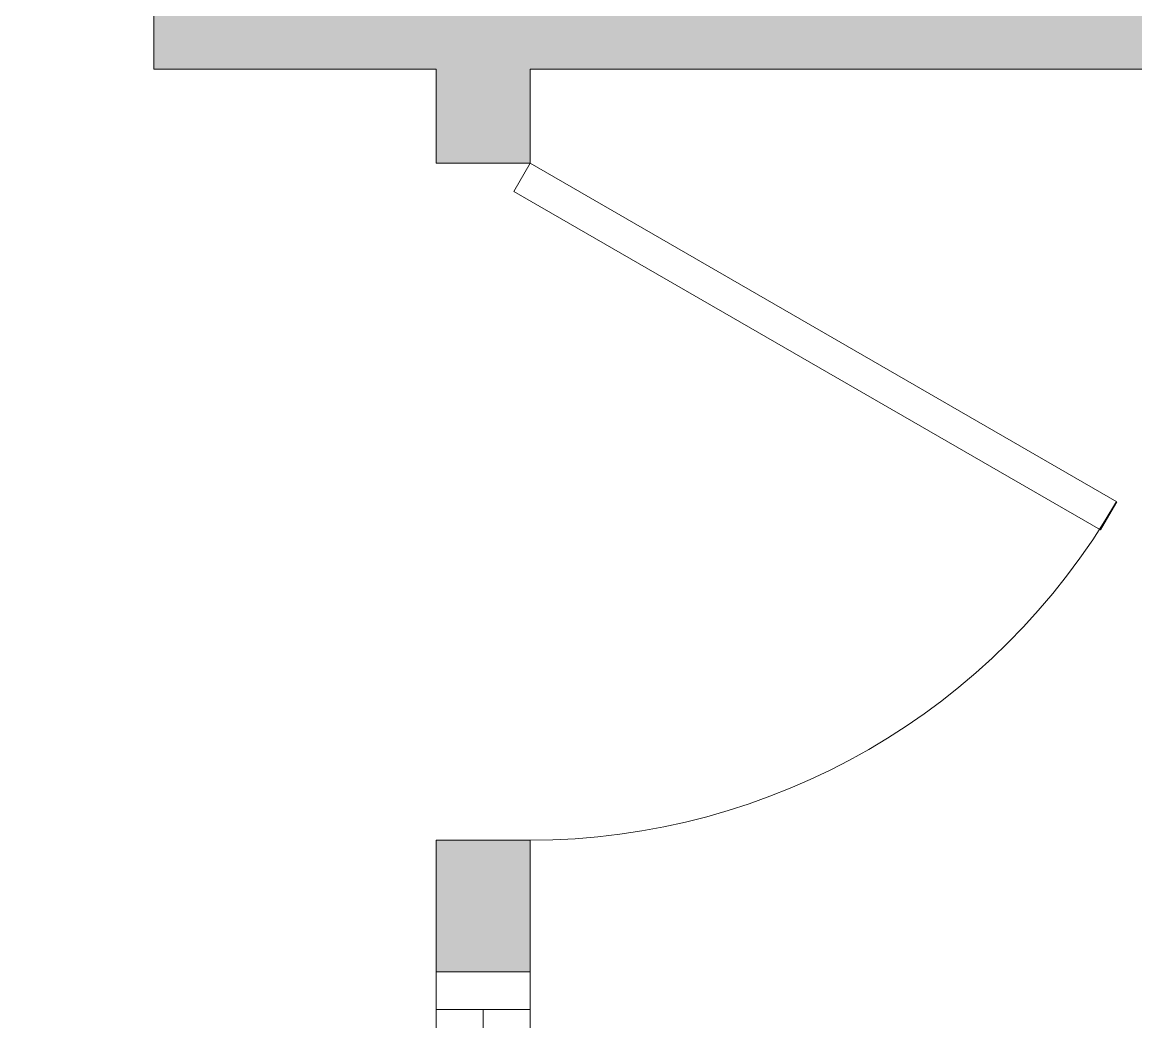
# Model space of a CAD drawing. Header units: inches. Extents: x 14 to 610, y 9 to 600.
# Drawn here: x 247.5 to 306.7, y 151.8 to 204.9 of the extents above; entities that cross this region are included whole.
import ezdxf

# ---------------------------------------------------------------- set-up
doc = ezdxf.new("R2010")
doc.units = ezdxf.units.IN
doc.header["$MEASUREMENT"] = 0
doc.layers.add('WALLS', color=30, linetype='Continuous')

msp = doc.modelspace()

# ---------------------------------------------------------------- linework, layer by layer
at = {"layer": 'WALLS', "lineweight": 18}
for points in [[(508.4989, 76.4859), (508.4989, 65.48995), (247.53252, 65.48995), (247.53252, 70.48811), (269.52442, 70.48811), (269.52442, 161.45461), (274.52258, 161.45461), (274.52258, 70.48811), (503.50074, 70.48811), (503.50074, 202.43951), (274.52258, 202.43951), (274.52258, 197.44135), (269.52442, 197.44135), (269.52442, 202.43951), (254.52994, 202.43951), (254.52994, 211.4362)], [(274.52258, 197.44135), (269.52442, 197.44135)], [(269.52442, 154.45718), (274.52258, 154.45718)]]:
    msp.add_lwpolyline(points, dxfattribs=at)
msp.add_lwpolyline([(274.52258, 197.44135), (305.6986, 179.44798), (304.82392, 177.94853), (273.6479, 195.9419)], close=True, dxfattribs=at)
msp.add_lwpolyline([(305.68444, 179.46458, -0.26795618), (274.52258, 161.45461), (269.52442, 161.45461)], format="xyb", dxfattribs=at)
at = {"layer": 'WALLS', "lineweight": 13}
msp.add_lwpolyline([(269.52442, 152.45792), (269.52442, 154.45718), (274.52258, 154.45718), (274.52258, 152.45792)], close=True, dxfattribs=at)
msp.add_lwpolyline([(272.0235, 132.46528), (272.0235, 152.45792)], dxfattribs=at)
at = {"layer": 'WALLS', "transparency": 33554559}
for points in [[(508.4989, 207.43767), (254.52994, 207.43767), (508.4989, 202.43951)], [(254.52994, 207.43767), (508.4989, 202.43951), (254.52994, 202.43951)], [(274.52258, 202.43951), (269.52442, 202.43951), (274.52258, 197.44135)], [(269.52442, 202.43951), (274.52258, 197.44135), (269.52442, 197.44135)], [(274.52258, 161.45461), (269.52442, 161.45461), (274.52258, 154.45718)], [(269.52442, 161.45461), (274.52258, 154.45718), (269.52442, 154.45718)]]:
    msp.add_solid(points, dxfattribs=at)

doc.saveas('drawing.dxf')
